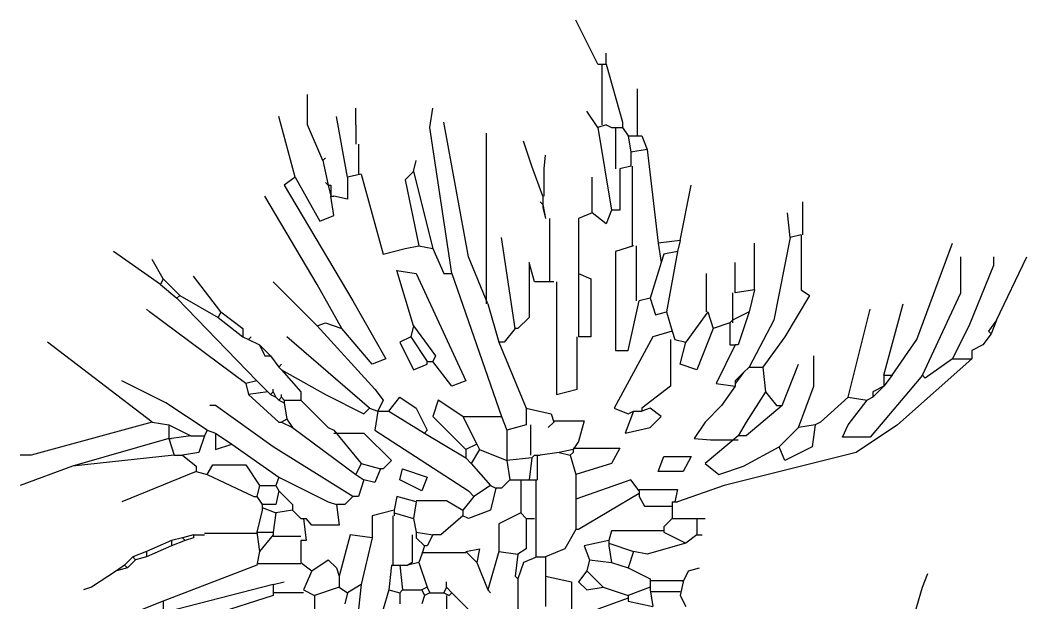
# Model space of a CAD drawing. Header units: millimetres. Extents: x 405 to 512, y 440 to 651.
# Drawn here: x 413.4 to 486.6, y 608.4 to 650.8 of the extents above; entities that cross this region are included whole.
import ezdxf

# ---------------------------------------------------------------- set-up
doc = ezdxf.new("R2010")
doc.units = ezdxf.units.MM
doc.layers.add('Standard', color=7, linetype='Continuous')

msp = doc.modelspace()

# ---------------------------------------------------------------- linework, layer by layer
at = {"layer": 'Standard', "color": 3, "linetype": 'Continuous'}
for p, q in [((455.403, 647.563), (453.803, 650.763)), ((456.003, 647.563), (456.003, 648.363)), ((455.403, 647.563), (456.003, 647.563)), ((455.703, 647.563), (455.703, 643.162)), ((456.003, 647.563), (457.203, 643.363)), ((458.303, 642.363), (458.303, 645.762)), ((434.303, 643.162), (434.303, 645.363)), ((437.803, 643.162), (437.803, 644.363)), ((443.203, 642.963), (443.403, 644.363)), ((455.403, 642.963), (454.603, 644.162)), ((433.403, 639.363), (432.203, 643.763)), ((437.203, 639.363), (436.403, 643.763)), ((435.403, 640.563), (434.303, 643.162)), ((437.803, 643.162), (437.803, 641.762)), ((444.803, 632.363), (443.203, 642.963)), ((446.003, 633.563), (444.203, 643.363)), ((456.003, 643.162), (455.403, 642.963)), ((455.403, 642.963), (456.403, 636.962)), ((456.003, 643.162), (456.403, 642.963)), ((456.403, 642.963), (457.203, 642.963)), ((456.703, 642.963), (456.703, 639.963)), ((457.203, 643.363), (457.203, 642.963)), ((457.203, 642.963), (457.603, 642.363)), ((447.303, 630.163), (447.303, 642.563)), ((457.603, 642.363), (458.603, 642.363)), ((457.603, 642.363), (457.803, 641.163)), ((458.603, 642.363), (459.003, 641.363)), ((438.003, 641.762), (438.003, 639.563)), ((450.603, 640.162), (450.003, 641.963)), ((459.003, 641.363), (457.803, 641.163)), ((459.003, 641.363), (459.803, 634.563)), ((435.403, 640.563), (435.603, 640.763)), ((435.403, 640.563), (435.803, 638.763)), ((442.003, 639.763), (442.203, 640.563)), ((451.503, 639.963), (451.603, 640.962)), ((457.803, 641.163), (457.803, 640.162)), ((451.403, 637.963), (450.603, 640.162)), ((451.503, 637.963), (451.503, 639.963)), ((457.803, 640.162), (457.003, 639.963)), ((457.003, 639.963), (457.003, 636.962)), ((457.903, 640.162), (457.903, 634.363)), ((433.403, 639.363), (432.603, 638.763)), ((433.403, 639.363), (435.203, 636.162)), ((438.203, 639.563), (437.203, 639.363)), ((437.203, 639.363), (437.203, 637.762)), ((438.203, 639.563), (439.803, 633.762)), ((442.003, 639.763), (441.403, 639.162)), ((441.403, 639.162), (442.403, 634.363)), ((442.003, 639.763), (443.403, 634.163)), ((455.003, 636.763), (455.003, 639.363)), ((432.603, 638.763), (437.603, 630.363)), ((435.803, 638.763), (435.603, 638.963)), ((435.803, 638.763), (436.003, 637.963)), ((435.803, 638.763), (436.003, 638.763)), ((436.003, 638.763), (436.003, 637.963)), ((461.403, 634.762), (462.203, 638.763)), ((435.003, 631.562), (431.203, 637.963)), ((436.003, 637.963), (436.203, 637.963)), ((436.203, 636.562), (436.003, 637.963)), ((437.203, 637.762), (436.203, 637.963)), ((451.403, 637.963), (451.403, 637.363)), ((451.403, 637.363), (451.203, 637.563)), ((451.403, 637.363), (451.403, 637.163)), ((451.403, 637.363), (451.603, 636.363)), ((451.403, 637.163), (451.603, 636.363)), ((456.403, 636.962), (456.003, 635.963)), ((457.003, 636.962), (456.403, 636.962)), ((470.303, 635.163), (470.303, 637.563)), ((435.203, 636.162), (436.203, 636.562)), ((451.903, 636.363), (451.903, 631.763)), ((455.003, 636.763), (454.003, 636.363)), ((454.003, 636.363), (454.003, 632.363)), ((456.003, 635.963), (455.003, 636.763)), ((469.403, 634.963), (469.203, 636.763)), ((449.403, 628.363), (448.403, 634.963)), ((461.403, 634.762), (459.803, 634.563)), ((461.403, 634.762), (461.203, 633.962)), ((469.403, 634.963), (468.203, 628.963)), ((470.203, 635.163), (469.403, 634.963)), ((470.203, 635.163), (470.203, 631.163)), ((423.603, 631.562), (420.203, 633.962)), ((439.803, 633.762), (441.403, 634.163)), ((441.403, 634.163), (442.403, 634.363)), ((442.403, 634.363), (443.403, 634.163)), ((443.403, 634.163), (444.203, 632.363)), ((458.003, 634.363), (456.703, 633.962)), ((456.703, 633.962), (456.703, 626.762)), ((458.203, 634.363), (458.203, 630.363)), ((459.803, 634.563), (460.003, 633.162)), ((461.203, 633.962), (460.203, 633.762)), ((461.203, 633.962), (460.403, 629.563)), ((466.803, 631.163), (466.803, 634.563)), ((478.603, 627.563), (481.203, 634.563)), ((423.803, 631.963), (423.003, 633.363)), ((447.403, 630.163), (446.003, 633.563)), ((460.203, 633.762), (460.003, 633.162)), ((481.803, 630.963), (481.803, 633.563)), ((484.203, 632.963), (484.203, 633.563)), ((484.403, 628.963), (486.603, 633.563)), ((440.803, 632.563), (442.203, 632.363)), ((442.003, 628.563), (440.803, 632.563)), ((450.803, 631.763), (450.403, 633.162)), ((450.403, 633.162), (450.403, 629.162)), ((460.003, 633.162), (459.203, 630.563)), ((465.403, 630.963), (465.403, 633.162)), ((482.403, 628.563), (484.203, 632.963)), ((423.803, 631.963), (423.603, 631.562)), ((423.803, 631.963), (425.003, 630.762)), ((428.003, 629.563), (426.003, 632.162)), ((435.003, 628.563), (431.803, 631.763)), ((442.203, 632.363), (445.803, 624.563)), ((444.203, 632.363), (444.803, 632.363)), ((444.803, 632.363), (448.403, 621.962)), ((452.203, 631.763), (450.803, 631.763)), ((452.403, 631.763), (452.403, 623.563)), ((454.003, 632.363), (454.903, 631.963)), ((454.003, 632.363), (454.003, 627.763)), ((454.903, 631.963), (454.903, 627.763)), ((463.303, 629.563), (463.303, 632.363)), ((423.603, 631.562), (424.803, 630.563)), ((436.803, 628.363), (435.003, 631.562)), ((466.803, 631.163), (465.403, 630.963)), ((466.803, 631.163), (466.403, 629.563)), ((470.203, 631.163), (470.803, 630.762)), ((425.003, 630.762), (424.803, 630.563)), ((424.803, 630.563), (430.603, 624.563)), ((425.003, 630.762), (427.803, 629.162)), ((437.603, 630.363), (440.003, 626.163)), ((457.603, 626.762), (458.403, 630.363)), ((459.203, 630.563), (458.403, 630.363)), ((459.203, 630.563), (459.603, 629.363)), ((465.203, 630.963), (465.203, 628.763)), ((470.803, 630.762), (469.003, 627.763)), ((479.003, 624.963), (481.803, 630.963)), ((422.803, 629.563), (422.603, 629.763)), ((429.803, 624.363), (422.803, 629.563)), ((428.003, 629.563), (427.803, 629.162)), ((428.003, 629.563), (429.603, 628.363)), ((447.403, 630.163), (448.203, 627.363)), ((459.603, 629.363), (460.403, 629.563)), ((460.403, 629.563), (460.803, 628.162)), ((463.403, 629.563), (461.803, 627.363)), ((463.403, 629.563), (463.803, 628.363)), ((466.403, 629.563), (465.203, 628.963)), ((466.403, 629.563), (465.603, 627.163)), ((473.603, 623.363), (475.203, 629.763)), ((476.203, 624.963), (477.603, 630.163)), ((427.803, 629.162), (429.603, 627.763)), ((450.403, 629.162), (449.603, 628.363)), ((465.203, 628.963), (465.003, 628.763)), ((468.203, 628.963), (466.403, 625.563)), ((484.403, 628.963), (483.803, 628.162)), ((484.403, 628.963), (484.003, 627.963)), ((429.603, 628.363), (429.603, 627.763)), ((435.003, 628.563), (435.603, 628.763)), ((435.003, 628.563), (439.203, 623.963)), ((435.603, 628.763), (436.803, 628.363)), ((439.003, 625.763), (436.803, 628.363)), ((442.003, 628.563), (441.803, 627.763)), ((442.003, 628.563), (443.603, 626.363)), ((449.403, 628.363), (448.603, 627.363)), ((449.603, 628.363), (449.403, 628.363)), ((460.803, 628.162), (459.403, 627.763)), ((460.803, 628.162), (461.003, 627.563)), ((463.803, 628.363), (462.603, 625.363)), ((465.003, 628.763), (463.803, 628.363)), ((465.003, 628.763), (465.003, 628.563)), ((465.003, 628.563), (465.003, 627.163)), ((481.203, 626.163), (482.403, 628.563)), ((483.803, 628.162), (484.003, 627.963)), ((423.003, 621.562), (415.403, 627.363)), ((429.603, 627.763), (430.003, 627.563)), ((430.003, 627.563), (430.203, 627.763)), ((430.003, 627.563), (430.803, 627.163)), ((438.803, 622.563), (432.803, 627.763)), ((441.803, 627.763), (441.003, 627.363)), ((441.003, 627.363), (442.003, 625.363)), ((441.803, 627.763), (443.003, 625.962)), ((448.203, 627.363), (450.203, 622.563)), ((448.603, 627.363), (448.203, 627.363)), ((453.903, 623.963), (453.903, 627.763)), ((454.903, 627.763), (454.003, 627.763)), ((459.403, 627.763), (456.603, 622.563)), ((460.703, 627.563), (460.703, 624.162)), ((461.003, 627.563), (461.803, 627.363)), ((461.403, 625.763), (461.803, 627.363)), ((469.003, 627.763), (467.403, 625.563)), ((476.803, 624.963), (478.603, 627.563)), ((484.003, 627.963), (483.403, 627.163)), ((430.803, 627.163), (431.203, 626.363)), ((430.803, 627.163), (431.603, 626.363)), ((456.703, 626.762), (457.603, 626.762)), ((465.403, 627.163), (464.003, 624.363)), ((465.003, 627.163), (465.403, 627.163)), ((465.603, 627.163), (465.403, 627.163)), ((483.403, 627.163), (482.603, 626.762)), ((482.603, 626.762), (482.603, 626.163)), ((431.203, 626.363), (431.603, 626.363)), ((431.603, 626.363), (432.203, 625.563)), ((440.003, 626.163), (439.003, 625.763)), ((443.003, 625.962), (443.403, 625.962)), ((443.003, 625.763), (443.003, 625.962)), ((443.603, 626.363), (443.403, 625.962)), ((444.803, 624.162), (443.403, 625.962)), ((471.103, 624.162), (471.103, 626.363)), ((482.603, 626.163), (477.203, 621.363)), ((481.203, 626.163), (479.203, 624.763)), ((481.203, 626.163), (482.603, 626.163)), ((432.203, 625.563), (432.403, 625.763)), ((432.203, 625.563), (432.403, 625.363)), ((432.403, 625.363), (433.803, 623.763)), ((432.403, 625.363), (435.603, 623.563)), ((442.003, 625.363), (443.003, 625.763)), ((462.603, 625.363), (461.403, 625.763)), ((466.003, 625.162), (465.403, 624.363)), ((466.003, 625.162), (465.403, 624.563)), ((466.403, 625.563), (466.003, 625.162)), ((466.403, 625.563), (467.403, 625.563)), ((467.403, 625.563), (467.603, 623.763)), ((468.803, 622.762), (470.003, 625.763)), ((424.003, 622.963), (420.803, 624.563)), ((430.603, 624.563), (429.803, 624.363)), ((430.603, 624.563), (431.403, 623.763)), ((445.803, 624.563), (444.803, 624.162)), ((465.403, 624.563), (465.403, 624.363)), ((476.803, 624.963), (476.203, 624.162)), ((476.203, 624.963), (476.803, 624.963)), ((476.203, 624.963), (476.203, 624.162)), ((479.003, 624.963), (478.003, 623.763)), ((479.203, 624.763), (479.003, 624.963)), ((429.803, 624.363), (430.003, 623.563)), ((431.403, 623.763), (430.003, 623.563)), ((431.403, 623.763), (431.603, 623.563)), ((431.803, 623.763), (431.603, 623.563)), ((431.803, 623.763), (431.803, 623.963)), ((431.803, 623.763), (432.003, 623.363)), ((433.803, 623.763), (433.803, 623.163)), ((439.203, 623.963), (439.803, 623.163)), ((452.403, 623.563), (453.903, 623.963)), ((460.703, 624.162), (458.603, 622.563)), ((464.003, 624.363), (465.403, 624.162)), ((465.403, 624.162), (464.403, 622.762)), ((465.403, 624.363), (465.403, 624.162)), ((467.603, 623.763), (466.203, 621.562)), ((467.603, 623.763), (468.403, 622.762)), ((470.003, 621.162), (471.103, 624.162)), ((478.003, 623.763), (475.203, 620.463)), ((476.203, 624.162), (475.403, 623.363)), ((476.203, 624.162), (475.403, 623.763)), ((475.403, 623.763), (475.403, 623.363)), ((427.003, 620.963), (424.003, 622.963)), ((430.003, 623.563), (432.203, 621.562)), ((431.603, 623.563), (432.003, 623.363)), ((432.003, 623.363), (432.203, 623.163)), ((432.403, 623.363), (432.203, 623.163)), ((432.203, 623.163), (432.603, 622.963)), ((432.403, 623.363), (432.403, 623.563)), ((432.403, 623.363), (432.603, 623.163)), ((432.603, 623.163), (433.803, 623.163)), ((432.603, 623.163), (432.603, 622.963)), ((432.603, 622.963), (432.803, 621.763)), ((433.803, 623.163), (435.803, 621.162)), ((435.603, 623.563), (438.403, 622.162)), ((439.803, 623.163), (439.403, 622.363)), ((440.203, 622.363), (441.003, 623.363)), ((441.003, 623.363), (442.203, 622.563)), ((443.803, 623.163), (443.403, 621.962)), ((445.603, 621.962), (443.803, 623.163)), ((473.603, 623.363), (471.603, 621.562)), ((473.603, 623.363), (475.003, 623.163)), ((473.603, 621.363), (475.003, 623.163)), ((475.403, 623.363), (475.003, 623.163)), ((427.603, 622.762), (427.203, 622.762)), ((431.803, 619.762), (427.603, 622.762)), ((438.403, 622.162), (438.803, 622.563)), ((438.803, 622.563), (439.403, 622.363)), ((439.403, 622.363), (439.203, 620.963)), ((439.403, 622.363), (439.603, 622.363)), ((439.603, 622.363), (440.203, 622.363)), ((440.203, 622.363), (442.803, 620.763)), ((442.203, 622.563), (443.003, 620.963)), ((450.203, 622.563), (450.203, 621.363)), ((450.203, 622.563), (452.003, 622.162)), ((456.603, 622.563), (457.603, 622.162)), ((458.003, 622.363), (457.403, 620.763)), ((457.603, 622.162), (458.003, 622.363)), ((458.003, 622.363), (458.603, 622.363)), ((458.603, 622.563), (458.603, 622.363)), ((459.203, 622.563), (458.603, 622.363)), ((460.003, 621.962), (459.203, 622.563)), ((464.403, 622.762), (463.203, 621.562)), ((468.803, 622.762), (466.203, 620.562)), ((468.403, 622.762), (468.803, 622.762)), ((423.003, 621.562), (414.203, 619.163)), ((423.003, 621.562), (424.203, 621.363)), ((432.203, 621.562), (432.403, 621.562)), ((432.803, 621.763), (432.403, 621.562)), ((432.403, 621.562), (433.203, 621.162)), ((432.803, 621.763), (433.203, 621.162)), ((443.403, 621.962), (445.803, 619.563)), ((445.603, 621.962), (448.403, 621.962)), ((445.603, 621.962), (446.603, 619.963)), ((448.403, 621.962), (448.803, 620.963)), ((452.203, 621.562), (451.803, 621.162)), ((452.003, 622.162), (452.203, 621.562)), ((452.203, 621.662), (454.403, 621.662)), ((454.403, 621.662), (454.003, 620.163)), ((459.203, 621.162), (460.003, 621.962)), ((463.203, 621.562), (462.403, 620.363)), ((466.203, 621.562), (465.603, 620.562)), ((471.603, 621.562), (471.203, 621.363)), ((424.203, 621.363), (425.803, 620.562)), ((424.203, 621.363), (424.203, 620.363)), ((427.003, 620.963), (426.803, 620.562)), ((427.003, 620.963), (427.603, 620.763)), ((427.603, 620.763), (427.603, 619.563)), ((427.603, 620.763), (428.803, 619.963)), ((433.203, 621.162), (437.803, 617.763)), ((435.803, 621.162), (436.203, 620.963)), ((436.203, 620.963), (438.203, 618.563)), ((436.203, 620.763), (438.403, 620.763)), ((438.403, 620.763), (440.403, 618.762)), ((439.203, 620.963), (446.003, 616.562)), ((443.003, 620.963), (442.803, 620.763)), ((442.803, 620.763), (445.803, 618.962)), ((450.203, 621.363), (448.803, 620.963)), ((448.803, 620.963), (448.803, 618.762)), ((450.503, 621.363), (450.503, 619.163)), ((457.403, 620.763), (459.203, 621.162)), ((470.003, 621.162), (468.603, 619.762)), ((471.203, 621.363), (470.003, 621.162)), ((471.203, 621.363), (471.003, 619.762)), ((473.203, 620.463), (473.603, 621.363)), ((477.203, 621.363), (474.203, 619.363)), ((424.203, 620.363), (417.203, 618.363)), ((424.203, 620.363), (424.403, 620.363)), ((424.203, 620.363), (424.603, 619.163)), ((425.803, 620.562), (424.403, 620.363)), ((425.803, 620.562), (426.803, 620.562)), ((426.803, 620.562), (426.403, 619.363)), ((454.003, 620.163), (453.603, 619.563)), ((462.403, 620.363), (463.603, 620.263)), ((465.603, 620.562), (463.203, 618.563)), ((463.603, 620.263), (465.603, 620.263)), ((466.203, 620.562), (465.603, 620.562)), ((475.203, 620.463), (473.203, 620.463)), ((426.403, 619.363), (425.203, 619.163)), ((427.603, 619.563), (428.803, 619.963)), ((428.803, 619.963), (432.203, 617.563)), ((437.603, 616.163), (431.803, 619.762)), ((446.603, 619.963), (445.803, 619.563)), ((445.803, 619.563), (445.803, 618.962)), ((446.803, 619.563), (446.203, 618.563)), ((446.603, 619.963), (446.803, 619.563)), ((446.803, 619.563), (448.803, 618.762)), ((452.603, 619.363), (451.203, 619.163)), ((453.603, 619.563), (452.603, 619.363)), ((452.603, 619.363), (453.403, 619.163)), ((453.603, 619.363), (453.403, 619.163)), ((453.603, 619.663), (457.003, 619.663)), ((453.603, 619.563), (453.603, 619.363)), ((457.003, 619.663), (456.403, 618.563)), ((474.203, 619.363), (464.603, 616.963)), ((466.003, 618.363), (468.603, 619.762)), ((469.003, 618.762), (468.603, 619.762)), ((471.003, 619.762), (469.003, 618.762)), ((414.203, 619.163), (413.403, 619.163)), ((424.603, 619.163), (417.203, 618.363)), ((424.603, 619.163), (425.203, 619.163)), ((425.203, 619.163), (426.203, 618.363)), ((438.203, 618.563), (437.803, 617.763)), ((438.203, 618.563), (439.603, 618.162)), ((440.403, 618.762), (439.803, 618.162)), ((445.803, 618.962), (446.203, 618.563)), ((446.203, 618.563), (447.603, 616.963)), ((450.603, 618.962), (448.803, 618.762)), ((448.803, 618.762), (449.003, 617.363)), ((450.603, 618.962), (450.403, 617.363)), ((450.803, 619.163), (450.603, 618.962)), ((450.803, 619.163), (451.003, 619.163)), ((451.003, 619.163), (451.003, 617.363)), ((451.003, 619.163), (451.203, 619.163)), ((453.403, 619.163), (453.803, 617.763)), ((456.403, 618.563), (453.803, 617.763)), ((459.803, 617.963), (460.203, 619.063)), ((460.203, 619.063), (462.203, 619.063)), ((462.203, 619.063), (461.603, 617.963)), ((463.203, 618.563), (464.203, 617.763)), ((417.203, 618.363), (413.403, 616.963)), ((426.203, 617.963), (420.803, 615.763)), ((426.203, 618.363), (426.203, 617.963)), ((426.203, 617.963), (427.003, 617.763)), ((427.003, 617.763), (427.403, 618.462)), ((427.403, 618.462), (429.803, 618.462)), ((429.803, 618.462), (430.803, 616.963)), ((439.603, 618.162), (439.203, 617.162)), ((439.803, 618.162), (439.603, 618.162)), ((441.003, 617.363), (441.203, 618.162)), ((441.203, 618.162), (443.003, 617.563)), ((461.603, 617.963), (459.803, 617.963)), ((464.203, 617.763), (466.003, 618.363)), ((427.003, 617.763), (430.403, 616.163)), ((432.203, 617.563), (432.003, 616.963)), ((432.203, 617.563), (435.803, 615.763)), ((437.803, 617.763), (438.403, 617.363)), ((438.403, 617.363), (438.003, 616.163)), ((439.203, 617.162), (438.403, 617.363)), ((442.603, 616.562), (441.003, 617.363)), ((443.003, 617.563), (442.603, 616.562)), ((449.003, 617.363), (448.403, 616.763)), ((449.003, 617.363), (449.803, 617.363)), ((449.803, 617.363), (450.403, 617.363)), ((449.803, 617.363), (449.803, 614.962)), ((450.403, 617.363), (451.003, 617.363)), ((450.903, 617.363), (450.903, 614.563)), ((453.803, 617.763), (453.803, 615.963)), ((457.803, 617.363), (453.803, 615.963)), ((458.403, 616.562), (457.803, 617.363)), ((430.803, 616.963), (430.603, 616.163)), ((430.803, 616.963), (432.003, 616.963)), ((432.003, 616.963), (432.203, 616.562)), ((432.203, 616.562), (432.003, 615.563)), ((432.203, 616.562), (433.203, 615.563)), ((446.003, 616.562), (446.403, 616.163)), ((447.603, 616.963), (446.403, 616.163)), ((447.603, 616.963), (448.003, 616.763)), ((448.003, 616.763), (447.603, 615.163)), ((448.403, 616.763), (448.003, 616.763)), ((458.403, 616.363), (454.003, 613.763)), ((458.403, 616.662), (461.203, 616.662)), ((458.403, 616.562), (458.403, 616.363)), ((458.403, 616.363), (458.403, 616.163)), ((461.203, 616.662), (461.003, 615.763)), ((464.603, 616.963), (461.203, 615.763)), ((430.403, 616.163), (430.603, 616.163)), ((430.603, 616.163), (431.003, 615.563)), ((435.803, 615.763), (436.403, 615.563)), ((437.603, 616.163), (437.003, 615.563)), ((438.003, 616.163), (437.603, 616.163)), ((440.803, 616.163), (440.603, 615.163)), ((442.203, 615.763), (440.803, 616.163)), ((442.203, 615.763), (442.003, 614.563)), ((442.203, 615.863), (444.403, 615.863)), ((444.403, 615.863), (445.603, 615.163)), ((446.403, 616.163), (445.603, 615.163)), ((453.803, 615.963), (453.803, 613.763)), ((458.403, 616.163), (458.803, 615.463)), ((460.803, 615.763), (460.803, 614.563)), ((460.803, 615.763), (461.003, 615.763)), ((461.003, 615.763), (461.203, 615.763)), ((431.003, 615.163), (430.603, 613.563)), ((431.003, 615.563), (431.003, 615.363)), ((432.003, 615.563), (431.003, 615.563)), ((431.003, 615.363), (431.003, 615.163)), ((431.003, 615.363), (432.003, 614.962)), ((432.003, 614.962), (431.803, 613.563)), ((433.203, 615.163), (432.003, 614.962)), ((433.203, 615.563), (433.203, 615.163)), ((433.203, 615.163), (433.803, 614.563)), ((437.003, 615.563), (436.403, 615.563)), ((436.403, 615.563), (436.603, 614.062)), ((440.603, 615.163), (439.003, 614.763)), ((440.603, 615.163), (440.603, 614.962)), ((440.603, 614.962), (440.603, 614.763)), ((440.603, 614.962), (442.003, 614.563)), ((445.603, 615.163), (445.603, 614.763)), ((447.603, 615.163), (446.003, 614.563)), ((449.803, 614.962), (448.203, 614.162)), ((449.803, 614.962), (450.203, 614.563)), ((458.803, 615.463), (460.803, 615.463)), ((433.803, 614.563), (434.003, 614.563)), ((434.003, 614.563), (434.203, 614.563)), ((434.003, 614.563), (434.203, 612.963)), ((434.603, 614.062), (434.203, 614.563)), ((439.003, 614.763), (439.003, 613.162)), ((440.503, 614.763), (440.503, 611.163)), ((442.003, 614.563), (442.203, 613.563)), ((445.603, 614.763), (444.003, 613.363)), ((446.003, 614.563), (445.603, 614.763)), ((448.203, 614.162), (448.203, 612.163)), ((450.203, 614.563), (450.803, 614.563)), ((450.203, 614.563), (450.203, 612.363)), ((450.903, 614.563), (450.903, 611.763)), ((460.803, 614.563), (460.203, 613.963)), ((460.803, 614.563), (462.603, 614.563)), ((462.603, 614.563), (462.603, 613.363)), ((462.603, 614.563), (463.203, 614.563)), ((430.603, 613.463), (426.803, 613.463)), ((430.603, 613.563), (430.803, 613.563)), ((430.603, 613.563), (430.803, 612.163)), ((430.803, 613.563), (431.803, 613.563)), ((431.803, 613.563), (431.803, 613.363)), ((436.603, 614.062), (434.603, 614.062)), ((442.203, 613.563), (443.403, 613.363)), ((442.203, 613.563), (442.203, 613.363)), ((453.803, 613.763), (453.003, 612.363)), ((454.003, 613.763), (453.803, 613.763)), ((456.403, 613.662), (456.203, 612.963)), ((460.203, 613.662), (456.403, 613.662)), ((460.203, 613.963), (460.203, 613.563)), ((460.203, 613.563), (461.803, 612.763)), ((424.403, 612.963), (422.603, 612.163)), ((425.203, 613.162), (424.403, 612.963)), ((425.403, 612.963), (424.403, 612.563)), ((424.403, 612.963), (424.403, 612.563)), ((426.003, 613.363), (425.203, 613.162)), ((425.203, 613.162), (425.403, 612.963)), ((426.003, 613.162), (425.403, 612.963)), ((426.003, 613.363), (426.803, 613.363)), ((426.003, 613.363), (426.003, 613.162)), ((431.803, 613.363), (430.803, 612.163)), ((431.803, 613.263), (433.803, 613.263)), ((433.803, 612.963), (433.803, 611.363)), ((434.203, 612.963), (433.803, 612.963)), ((437.403, 613.363), (436.603, 610.363)), ((439.003, 613.162), (437.403, 613.363)), ((439.003, 613.162), (438.203, 609.763)), ((441.903, 613.363), (441.903, 611.363)), ((442.203, 613.363), (442.203, 613.162)), ((442.203, 613.162), (442.803, 612.563)), ((443.403, 613.363), (443.003, 612.563)), ((444.003, 613.363), (443.403, 613.363)), ((456.203, 612.963), (454.403, 612.563)), ((456.203, 612.963), (456.203, 612.763)), ((456.203, 612.763), (458.003, 612.163)), ((456.203, 612.763), (456.203, 612.563)), ((461.803, 612.763), (459.003, 611.963)), ((462.603, 613.363), (461.803, 612.763)), ((462.603, 613.363), (463.003, 613.363)), ((422.603, 612.163), (421.603, 611.763)), ((424.403, 612.563), (422.603, 611.763)), ((422.603, 612.163), (422.603, 611.963)), ((422.603, 611.963), (422.603, 611.763)), ((430.803, 612.163), (430.603, 611.163)), ((442.603, 611.963), (442.403, 611.363)), ((442.803, 612.563), (442.603, 611.963)), ((445.803, 612.063), (442.603, 612.063)), ((443.003, 612.563), (442.803, 612.563)), ((445.803, 612.163), (446.803, 612.363)), ((445.803, 612.163), (446.603, 611.363)), ((446.803, 612.363), (446.603, 611.363)), ((448.203, 612.163), (447.403, 609.363)), ((448.203, 612.163), (449.603, 611.963)), ((449.603, 611.963), (449.403, 610.363)), ((450.203, 612.363), (449.603, 611.963)), ((453.003, 612.363), (451.603, 611.763)), ((454.403, 612.563), (454.803, 611.563)), ((456.203, 612.563), (456.403, 611.363)), ((458.003, 612.163), (457.603, 610.962)), ((459.003, 611.963), (458.003, 612.163)), ((421.603, 611.763), (421.003, 611.163)), ((421.803, 611.563), (421.203, 610.962)), ((421.603, 611.763), (421.803, 611.563)), ((422.603, 611.763), (421.803, 611.563)), ((433.803, 611.263), (430.603, 611.263)), ((433.803, 611.363), (434.603, 610.763)), ((434.603, 610.763), (435.803, 611.563)), ((435.803, 611.563), (436.403, 610.962)), ((441.903, 611.363), (441.603, 611.163)), ((442.403, 611.363), (441.603, 611.163)), ((442.403, 611.363), (443.003, 609.563)), ((446.603, 611.363), (447.403, 609.363)), ((450.003, 611.363), (449.603, 610.162)), ((451.003, 611.763), (450.003, 611.363)), ((451.003, 611.763), (451.603, 611.763)), ((451.603, 611.763), (451.603, 610.363)), ((454.803, 611.563), (454.603, 610.763)), ((454.803, 611.563), (456.403, 611.363)), ((456.403, 611.363), (457.603, 610.962)), ((420.403, 610.763), (418.603, 609.563)), ((421.003, 611.163), (420.403, 610.763)), ((421.203, 610.962), (420.403, 610.763)), ((421.003, 611.163), (421.203, 610.962)), ((430.603, 611.163), (423.803, 608.563)), ((434.603, 610.763), (434.003, 609.363)), ((436.403, 610.962), (436.603, 610.363)), ((440.403, 611.163), (440.203, 609.363)), ((440.403, 611.163), (441.003, 611.163)), ((441.003, 611.163), (441.603, 611.163)), ((441.003, 611.163), (441.203, 609.363)), ((454.603, 610.763), (454.003, 609.963)), ((454.603, 610.763), (455.803, 609.563)), ((457.603, 610.962), (459.203, 610.162)), ((461.603, 609.963), (462.003, 610.763)), ((462.003, 610.763), (462.803, 610.962)), ((479.003, 609.563), (479.403, 610.563)), ((431.803, 609.763), (424.003, 607.762)), ((431.803, 609.763), (432.603, 609.963)), ((431.803, 609.763), (431.803, 608.963)), ((436.603, 610.363), (436.603, 609.563)), ((438.203, 609.763), (437.203, 609.162)), ((438.203, 609.763), (438.003, 607.963)), ((444.403, 609.563), (444.403, 609.963)), ((449.403, 610.363), (449.603, 610.162)), ((449.603, 610.162), (449.603, 607.762)), ((451.603, 610.363), (453.503, 609.963)), ((451.603, 610.363), (451.603, 608.163)), ((453.503, 609.963), (453.503, 606.962)), ((454.003, 609.963), (454.603, 609.363)), ((459.203, 610.162), (459.203, 609.563)), ((459.203, 610.063), (461.603, 610.063)), ((461.603, 609.963), (461.403, 608.963)), ((418.603, 609.563), (418.003, 609.363)), ((434.003, 609.162), (431.803, 609.162)), ((434.003, 609.363), (434.803, 608.963)), ((436.603, 609.563), (434.803, 608.963)), ((436.603, 609.563), (437.203, 609.162)), ((437.203, 609.162), (437.003, 608.363)), ((440.203, 609.363), (439.803, 607.963)), ((440.203, 609.363), (441.003, 609.162)), ((441.203, 609.363), (441.003, 609.162)), ((441.003, 609.162), (441.003, 608.363)), ((441.203, 609.363), (442.603, 609.363)), ((443.003, 609.563), (442.603, 609.363)), ((442.603, 609.363), (442.803, 608.963)), ((443.203, 609.162), (442.803, 608.963)), ((443.003, 609.563), (443.203, 609.162)), ((443.203, 609.162), (444.203, 609.162)), ((444.403, 609.563), (444.203, 609.162)), ((444.203, 609.162), (444.603, 608.963)), ((444.403, 609.563), (444.803, 609.162)), ((444.803, 609.162), (444.603, 608.963)), ((444.803, 609.162), (446.203, 607.762)), ((447.403, 609.363), (447.603, 609.162)), ((454.603, 609.363), (455.803, 609.563)), ((455.803, 609.563), (457.603, 608.963)), ((459.203, 609.563), (457.603, 608.963)), ((459.203, 609.563), (459.203, 609.363)), ((459.203, 609.363), (459.403, 608.163)), ((459.203, 609.263), (461.403, 609.263)), ((478.003, 606.162), (479.003, 609.563)), ((423.803, 608.563), (421.803, 607.762)), ((423.803, 608.563), (423.803, 607.762)), ((431.803, 608.963), (427.403, 607.563)), ((434.803, 608.963), (434.803, 607.963)), ((442.803, 608.963), (442.603, 608.363)), ((444.403, 608.963), (444.403, 606.763)), ((457.603, 608.763), (455.403, 607.963)), ((457.603, 608.963), (457.603, 608.763)), ((457.603, 608.763), (457.603, 608.563)), ((457.603, 608.563), (459.403, 608.163)), ((461.403, 608.963), (461.803, 608.163))]:
    msp.add_line(p, q, dxfattribs=at)

doc.saveas('drawing.dxf')
